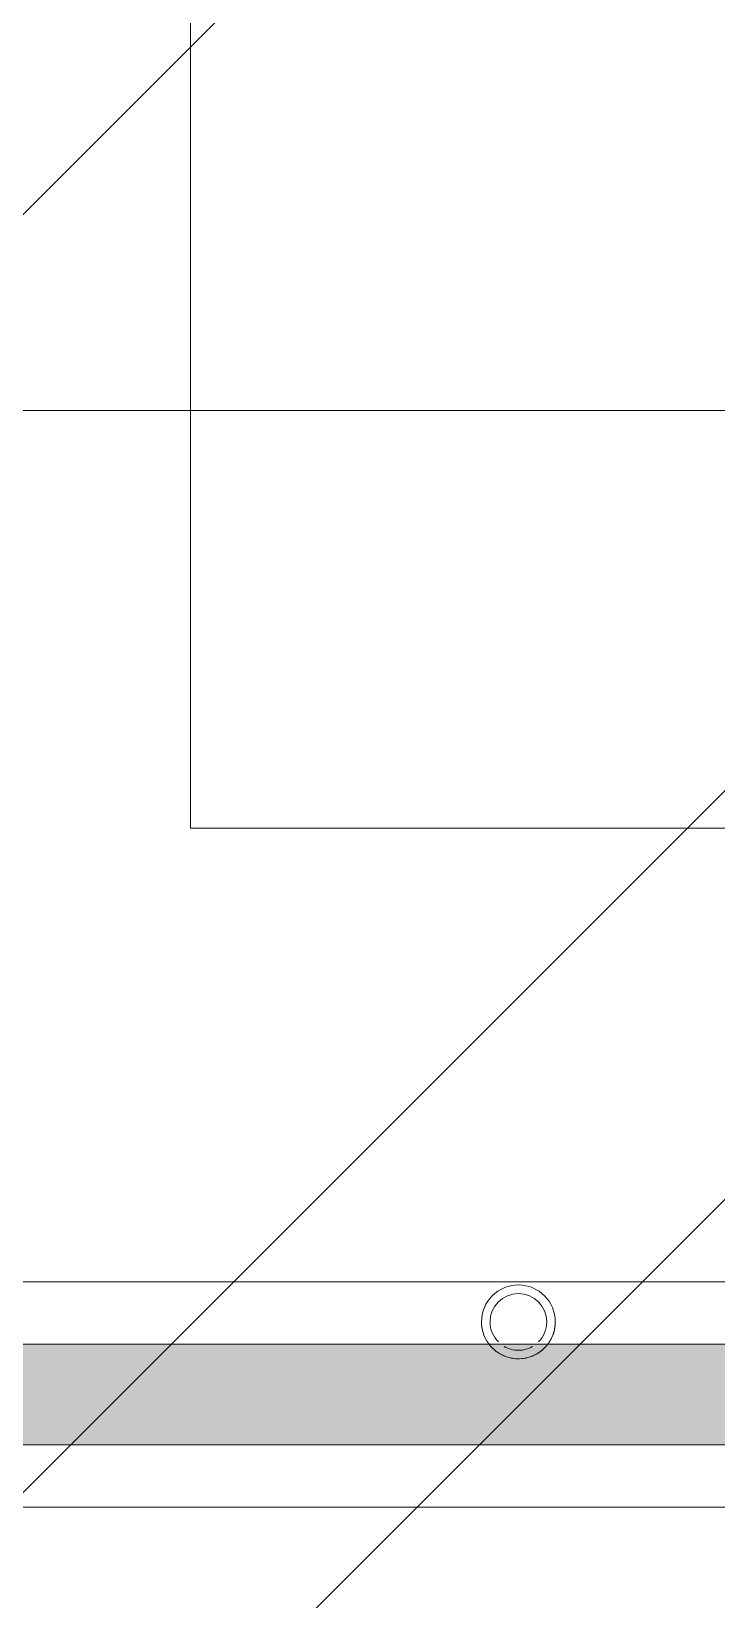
# Model space of a CAD drawing. Header units: millimetres. Extents: x -57519 to 497916, y -349472 to 446842.
# Drawn here: x 334360 to 335381, y 25077 to 27414 of the extents above; entities that cross this region are included whole.
import ezdxf

# ---------------------------------------------------------------- set-up
doc = ezdxf.new("R2010")
doc.units = ezdxf.units.MM
for name, color, linetype, lineweight in [('A-CLNG', 13, 'Continuous', 5), ('A-DETL-GENF', 92, 'Continuous', 5), ('A-FLOR', 192, 'Continuous', 5), ('A-WALL', 113, 'Continuous', 20), ('A-WALL-PATT', 111, 'Continuous', 20), ('E-LITE-EQPM', 33, 'Continuous', 5)]:
    doc.layers.add(name, color=color, linetype=linetype, lineweight=lineweight)

# ---------------------------------------------------------------- blocks, each defined once
blk = doc.blocks.new('Lighting_Fixtures_Downlight_Recessed_Can _Working_ - 110mm_Diameter-60_Watt_Incandescent _Male Toilet_ 200W-V179-SITE COVERAGE')
at = {"layer": 'E-LITE-EQPM'}
for radius, start, end in [(55, 360, 180), (42.3, 0, 180), (55, 180, 221.7944), (42.3, 315, 0), (55, 318.2056, 360), (42.3, 180, 225), (55, 221.7944, 240), (42.3, 240, 255), (42.3, 255, 270), (42.3, 270, 285), (42.3, 285, 300), (55, 300, 318.2056), (55, 240, 300)]:
    blk.add_arc((0, 0), radius, start, end, dxfattribs=at)

msp = doc.modelspace()

# ---------------------------------------------------------------- hatches: boundary and pattern name
at = {"layer": 'A-DETL-GENF'}
h = msp.add_hatch(dxfattribs=at)
h.set_pattern_fill('FP_40', color=250, style=0, pattern_type=2)
h.set_pattern_definition([(45, (248763.4, 0), (-1257.236, 1257.236), []), (45, (248763.4, 1905), (-1257.236, 1257.236), [])])
h.paths.add_polyline_path([(325750.1, -8642.5), (328562.7, -8642.5), (328562.7, 4657.5), (341312.7, 4657.5), (341312.7, 30557.5), (342712.7, 30557.5), (342712.7, 48907.7), (339962.7, 48907.7), (339962.7, 52157.5), (338962.7, 52157.5), (338962.7, 53757.5), (297512.7, 53757.5), (297512.7, 52247.5), (286277.7, 52247.5), (286277.7, 34407.5), (285902.7, 34407.5), (285902.7, 7407.5), (286277.7, 7407.5), (286277.7, -2267.5), (315555.2, -2267.5), (315555.2, -8642.5), (321257.1, -8642.5)], flags=0)
at = {"layer": 'A-WALL-PATT', "lineweight": 5, "transparency": 33554560}
h = msp.add_hatch(color=253, dxfattribs=at)
h.paths.add_polyline_path([(327862.7, 25307.5), (327877.7, 25307.5), (327877.7, 25457.5), (327752.7, 25457.5), (327752.7, 25307.5)], flags=0)
h.paths.add_polyline_path([(328842.7, 25307.5), (340302.7, 25307.5), (340302.7, 25457.5), (328827.7, 25457.5), (328827.7, 25307.5)], flags=0)

# ---------------------------------------------------------------- linework, layer by layer
at = {"layer": 'A-CLNG'}
for start, end in [(0, 180), (0, 180), (180, 210), (180, 210), (330, 0), (330, 0), (225, 255), (225, 255), (255, 300), (255, 270), (270, 315), (300, 315)]:
    msp.add_arc((335085.7, 25490.7), 55, start, end, dxfattribs=at)
at = {"layer": 'A-FLOR'}
for p, q in [((334596.7, 27526.5), (334596.7, 26226.5)), ((336802.7, 26849.5), (325452.7, 26849.5)), ((334596.7, 26226.5), (335546.7, 26226.5))]:
    msp.add_line(p, q, dxfattribs=at)
at = {"layer": 'A-WALL', "lineweight": 18}
for p, q in [((340209.7, 25550.5), (328802.7, 25550.5)), ((328802.7, 25457.5), (340302.7, 25457.5)), ((340302.7, 25307.5), (329102.7, 25307.5)), ((329195.7, 25214.5), (340209.7, 25214.5))]:
    msp.add_line(p, q, dxfattribs=at)

# ---------------------------------------------------------------- block references
at = {"layer": 'E-LITE-EQPM'}
msp.add_blockref('Lighting_Fixtures_Downlight_Recessed_Can _Working_ - 110mm_Diameter-60_Watt_Incandescent _Male Toilet_ 200W-V179-SITE COVERAGE', (335085.7, 25490.7), dxfattribs=at)

doc.saveas('drawing.dxf')
